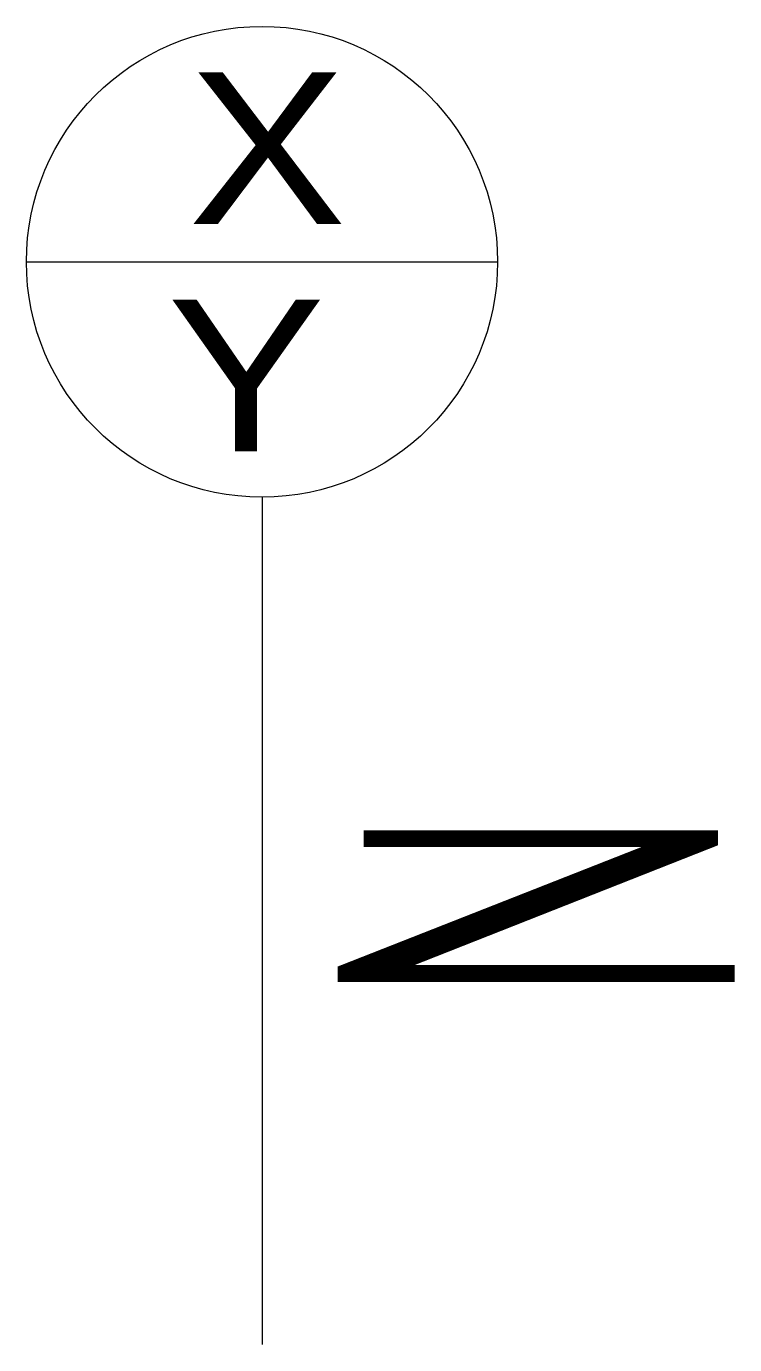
# Model space of a CAD drawing. Extents: x -5 to 10, y 0 to 28.
import ezdxf
from ezdxf.enums import TextEntityAlignment as Align

# ---------------------------------------------------------------- set-up
doc = ezdxf.new("R2010")
doc.units = 0
doc.header["$LTSCALE"] = 100
doc.layers.get('0').update_dxf_attribs({"linetype": 'CONTINUOUS'})

msp = doc.modelspace()

# ---------------------------------------------------------------- linework, layer by layer
at = {"color": 0}
for p, q in [((-5, 23), (5, 23)), ((0, 18), (0, 0))]:
    msp.add_line(p, q, dxfattribs=at)
msp.add_circle((0, 23), 5, dxfattribs=at)

# ---------------------------------------------------------------- texts
for tag, text, width, p, p2 in [('X', '1', 1.562391, (-1.565, 23.805), (1.789, 23.805)), ('Y', '-', 1.562391, (-2.012, 18.975), (1.342, 18.975)), ('Z', '', 4.374694, (1.118, 7.704), (10.51, 7.704))]:
    msp.add_attdef(tag, text=text, height=3.22, dxfattribs=dict(at, width=width)).set_placement(p, p2, align=Align.FIT)

doc.saveas('drawing.dxf')
